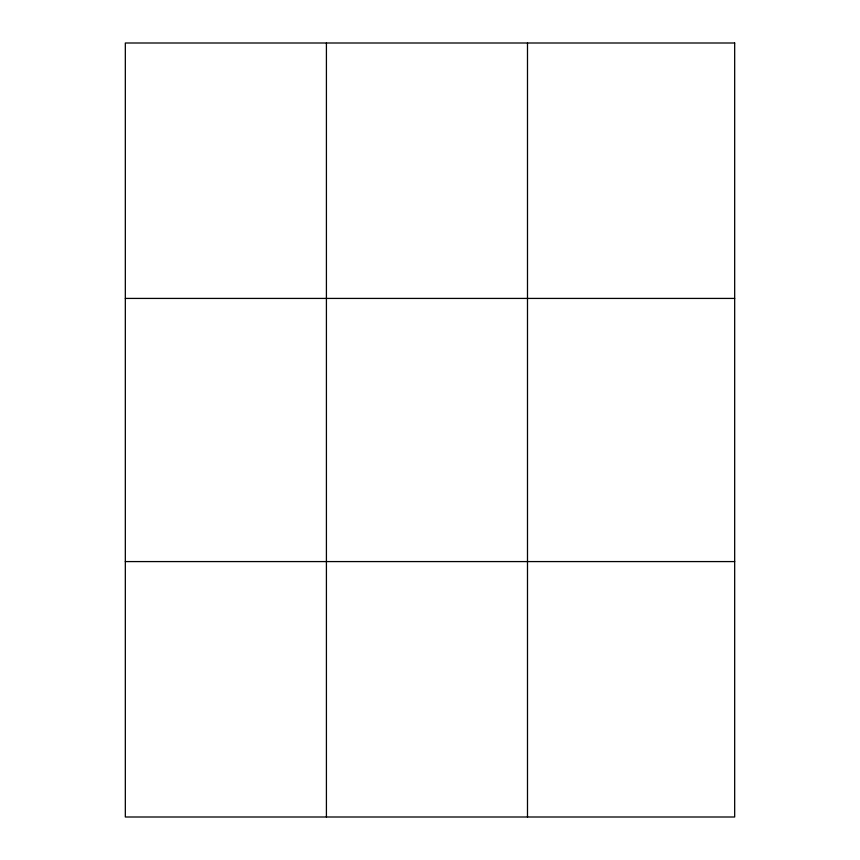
<?xml version="1.0" encoding="UTF-8"?>
<svg xmlns="http://www.w3.org/2000/svg" width="860" height="860" viewBox="0 0 860 860"><rect width="100%" height="100%" fill="white"/><g stroke="black" fill="none" stroke-linecap="round" stroke-linejoin="round"><path stroke-width="1.29" d="M326.413 817L326.413 43M527.492 817L527.492 43M125.323 298.42L734.676 298.42M125.323 561.58L734.676 561.58M734.676 43L734.676 817L125.323 817L125.323 43L734.676 43"/></g></svg>
